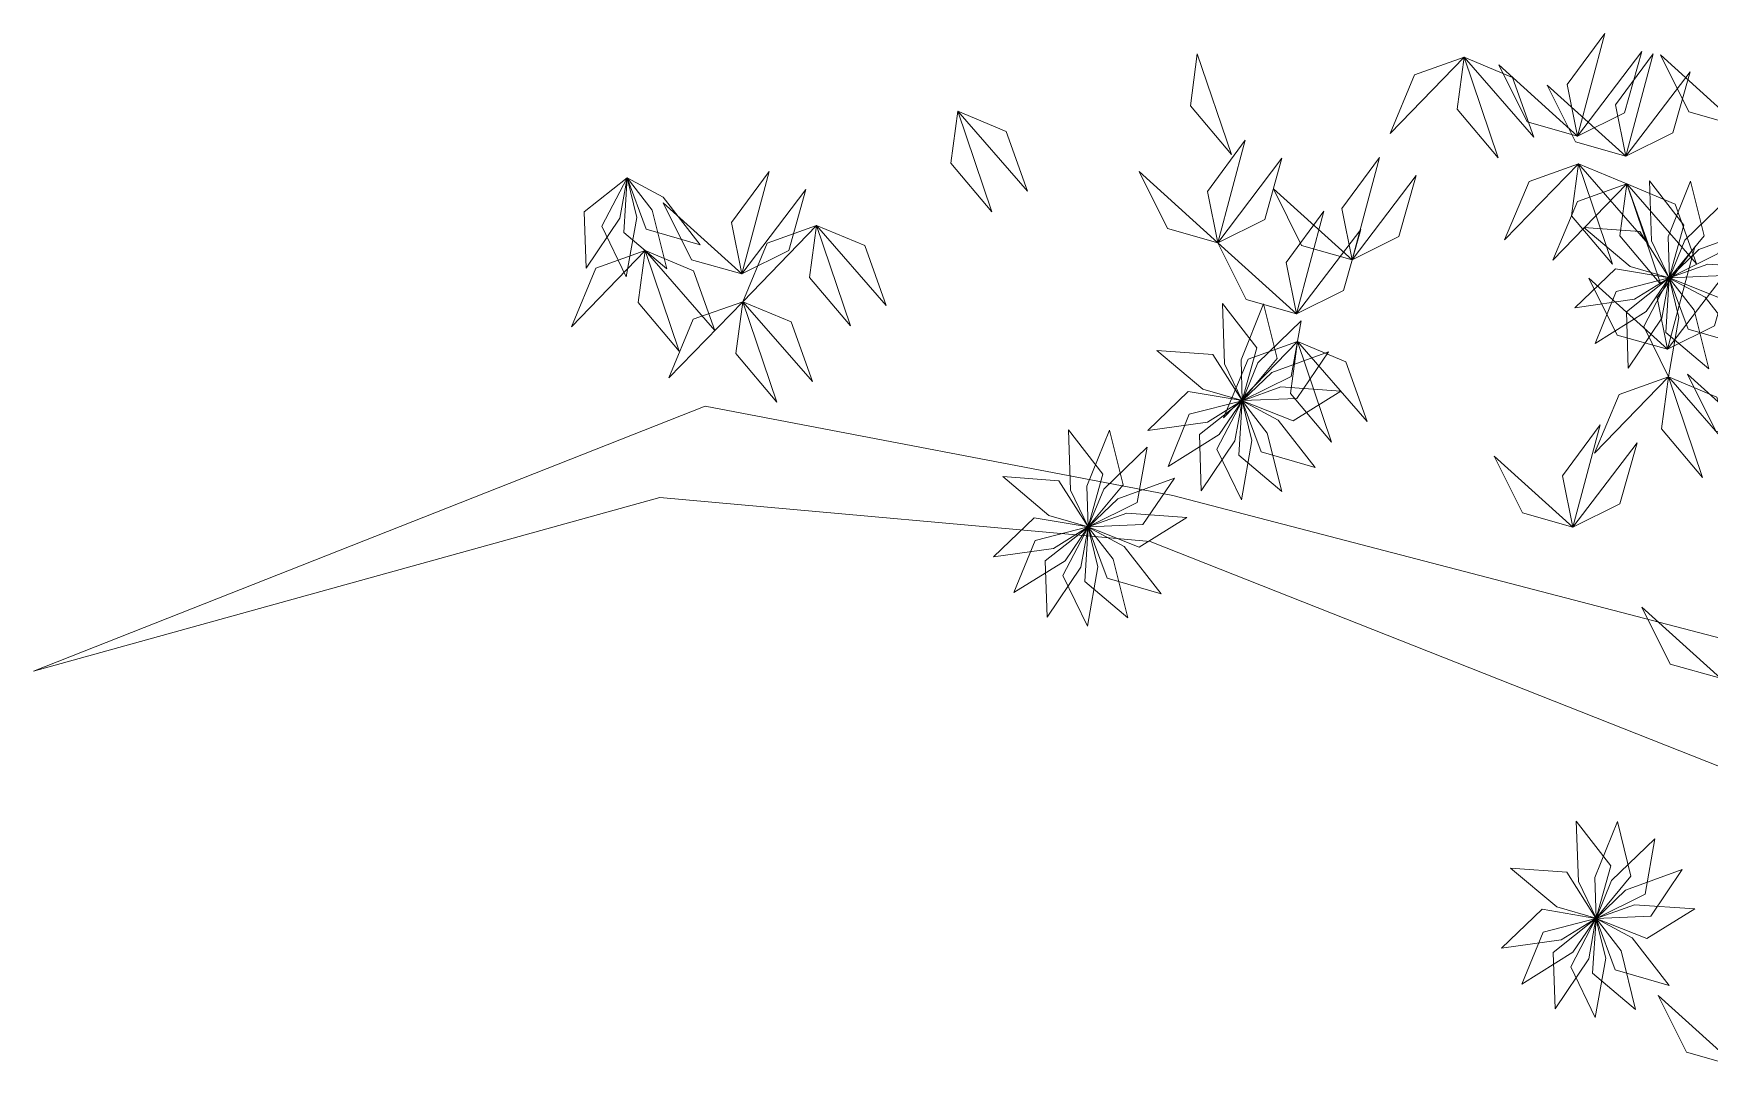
# Model space of a CAD drawing. Header units: inches. Extents: x -173 to 14008, y -3334 to 10368.
# Drawn here: x 12093.5 to 12188.2, y 605.7 to 664.1 of the extents above; entities that cross this region are included whole.
import ezdxf

# ---------------------------------------------------------------- set-up
doc = ezdxf.new("R2010")
doc.units = ezdxf.units.IN
doc.header["$MEASUREMENT"] = 0
doc.layers.add('ARREDAMENTO', color=8, linetype='Continuous', lineweight=18)

msp = doc.modelspace()

# ---------------------------------------------------------------- linework, layer by layer
at = {"layer": 'ARREDAMENTO', "lineweight": 0}
for points in [[(12180.772, 658.314), (12180.187, 661.22), (12182.314, 664.11), (12180.772, 658.314)], [(12159.27, 662.956), (12158.88, 660.018), (12161.196, 657.276), (12159.27, 662.956)], [(12174.353, 662.767), (12171.561, 661.772), (12170.179, 658.46), (12174.353, 662.767)], [(12174.353, 662.767), (12173.964, 659.829), (12176.279, 657.087), (12174.353, 662.767)], [(12174.353, 662.767), (12177.089, 661.626), (12178.295, 658.246), (12174.353, 662.767)], [(12180.772, 658.314), (12183.425, 659.635), (12184.402, 663.088), (12180.772, 658.314)], [(12183.508, 657.173), (12182.923, 660.079), (12185.05, 662.969), (12183.508, 657.173)], [(12189.923, 658.878), (12187.071, 659.684), (12185.471, 662.897), (12189.923, 658.878)], [(12180.772, 658.314), (12177.919, 659.121), (12176.32, 662.333), (12180.772, 658.314)], [(12183.508, 657.173), (12186.162, 658.494), (12187.139, 661.947), (12183.508, 657.173)], [(12183.508, 657.173), (12180.655, 657.98), (12179.056, 661.192), (12183.508, 657.173)], [(12145.719, 659.715), (12145.329, 656.776), (12147.645, 654.035), (12145.719, 659.715)], [(12145.719, 659.715), (12148.455, 658.574), (12149.66, 655.194), (12145.719, 659.715)], [(12160.428, 652.282), (12159.843, 655.188), (12161.97, 658.078), (12160.428, 652.282)], [(12160.428, 652.282), (12163.082, 653.603), (12164.059, 657.056), (12160.428, 652.282)], [(12168.022, 651.311), (12167.437, 654.217), (12169.565, 657.107), (12168.022, 651.311)], [(12124.703, 650.853), (12126.608, 653.679), (12127.017, 655.949), (12124.599, 654.033), (12124.703, 650.853)], [(12126.978, 650.35), (12127.57, 653.706), (12127.02, 655.946), (12125.591, 653.213), (12126.978, 650.35)], [(12129.262, 650.816), (12128.437, 654.123), (12127.023, 655.945), (12126.829, 652.867), (12129.262, 650.816)], [(12131.158, 652.17), (12129.06, 654.856), (12127.027, 655.946), (12128.102, 653.055), (12131.158, 652.17)], [(12133.507, 650.517), (12132.922, 653.424), (12135.05, 656.314), (12133.507, 650.517)], [(12160.428, 652.282), (12157.575, 653.089), (12155.976, 656.301), (12160.428, 652.282)], [(12168.022, 651.311), (12170.676, 652.632), (12171.653, 656.085), (12168.022, 651.311)], [(12180.824, 656.747), (12178.032, 655.752), (12176.65, 652.44), (12180.824, 656.747)], [(12180.824, 656.747), (12180.434, 653.809), (12182.75, 651.067), (12180.824, 656.747)], [(12180.824, 656.747), (12183.56, 655.606), (12184.765, 652.226), (12180.824, 656.747)], [(12133.507, 650.517), (12136.161, 651.839), (12137.138, 655.292), (12133.507, 650.517)], [(12168.022, 651.311), (12165.17, 652.118), (12163.57, 655.33), (12168.022, 651.311)], [(12183.56, 655.606), (12180.768, 654.611), (12179.386, 651.299), (12183.56, 655.606)], [(12183.56, 655.606), (12183.17, 652.668), (12185.486, 649.926), (12183.56, 655.606)], [(12183.56, 655.606), (12186.296, 654.465), (12187.502, 651.085), (12183.56, 655.606)], [(12184.841, 655.788), (12184.96, 652.382), (12185.964, 650.305), (12186.794, 653.276), (12184.841, 655.788)], [(12187.172, 655.77), (12185.895, 652.609), (12185.968, 650.304), (12187.934, 652.68), (12187.172, 655.77)], [(12133.507, 650.517), (12130.655, 651.324), (12129.055, 654.537), (12133.507, 650.517)], [(12164.88, 648.263), (12164.295, 651.169), (12166.422, 654.059), (12164.88, 648.263)], [(12189.293, 654.804), (12186.842, 652.436), (12185.97, 650.301), (12188.733, 651.672), (12189.293, 654.804)], [(12137.733, 653.258), (12134.941, 652.262), (12133.559, 648.95), (12137.733, 653.258)], [(12137.733, 653.258), (12137.344, 650.319), (12139.659, 647.578), (12137.733, 653.258)], [(12137.733, 653.258), (12140.469, 652.117), (12141.675, 648.737), (12137.733, 653.258)], [(12181.131, 653.139), (12183.742, 650.948), (12185.957, 650.304), (12184.305, 652.909), (12181.131, 653.139)], [(12164.88, 648.263), (12162.027, 649.07), (12160.428, 652.282), (12164.88, 648.263)], [(12164.88, 648.263), (12167.534, 649.584), (12168.511, 653.037), (12164.88, 648.263)], [(12190.839, 653.06), (12187.636, 651.894), (12185.971, 650.297), (12189.053, 650.426), (12190.839, 653.06)], [(12128.046, 651.841), (12125.253, 650.846), (12123.872, 647.534), (12128.046, 651.841)], [(12128.046, 651.841), (12127.656, 648.903), (12129.972, 646.161), (12128.046, 651.841)], [(12128.046, 651.841), (12130.782, 650.7), (12131.987, 647.32), (12128.046, 651.841)], [(12185.864, 646.259), (12185.279, 649.165), (12187.406, 652.055), (12185.864, 646.259)], [(12180.617, 648.608), (12183.993, 649.083), (12185.953, 650.298), (12182.912, 650.813), (12180.617, 648.608)], [(12185.864, 646.259), (12183.011, 647.066), (12181.412, 650.278), (12185.864, 646.259)], [(12181.766, 646.58), (12184.657, 648.387), (12185.953, 650.295), (12182.966, 649.528), (12181.766, 646.58)], [(12183.641, 645.195), (12185.546, 648.021), (12185.955, 650.291), (12183.538, 648.375), (12183.641, 645.195)], [(12185.916, 644.692), (12186.508, 648.049), (12185.958, 650.289), (12184.529, 647.555), (12185.916, 644.692)], [(12188.2, 645.158), (12187.375, 648.465), (12185.961, 650.288), (12185.768, 647.209), (12188.2, 645.158)], [(12185.864, 646.259), (12188.518, 647.58), (12189.495, 651.033), (12185.864, 646.259)], [(12190.097, 646.513), (12187.998, 649.198), (12185.965, 650.288), (12187.04, 647.397), (12190.097, 646.513)], [(12191.541, 650.837), (12188.141, 651.075), (12185.97, 650.293), (12188.838, 649.158), (12191.541, 650.837)], [(12133.559, 648.95), (12130.767, 647.955), (12129.386, 644.643), (12133.559, 648.95)], [(12133.559, 648.95), (12133.17, 646.012), (12135.485, 643.27), (12133.559, 648.95)], [(12133.559, 648.95), (12136.296, 647.81), (12137.501, 644.429), (12133.559, 648.95)], [(12160.689, 648.845), (12160.808, 645.439), (12161.812, 643.362), (12162.641, 646.333), (12160.689, 648.845)], [(12163.019, 648.826), (12161.743, 645.666), (12161.815, 643.36), (12163.781, 645.737), (12163.019, 648.826)], [(12165.141, 647.861), (12162.689, 645.493), (12161.817, 643.357), (12164.58, 644.729), (12165.141, 647.861)], [(12164.932, 646.696), (12162.14, 645.701), (12160.758, 642.389), (12164.932, 646.696)], [(12164.932, 646.696), (12164.543, 643.757), (12166.858, 641.016), (12164.932, 646.696)], [(12164.932, 646.696), (12167.668, 645.555), (12168.874, 642.175), (12164.932, 646.696)], [(12156.978, 646.195), (12159.589, 644.004), (12161.805, 643.361), (12160.152, 645.965), (12156.978, 646.195)], [(12166.686, 646.116), (12163.483, 644.95), (12161.818, 643.354), (12164.9, 643.483), (12166.686, 646.116)], [(12185.916, 644.692), (12183.124, 643.697), (12181.742, 640.385), (12185.916, 644.692)], [(12185.916, 644.692), (12185.527, 641.753), (12187.842, 639.012), (12185.916, 644.692)], [(12185.916, 644.692), (12188.652, 643.551), (12189.858, 640.171), (12185.916, 644.692)], [(12191.443, 640.83), (12188.591, 641.636), (12186.991, 644.849), (12191.443, 640.83)], [(12156.465, 641.665), (12159.84, 642.139), (12161.801, 643.355), (12158.759, 643.869), (12156.465, 641.665)], [(12167.388, 643.894), (12163.988, 644.131), (12161.818, 643.35), (12164.686, 642.214), (12167.388, 643.894)], [(12157.614, 639.637), (12160.504, 641.443), (12161.801, 643.351), (12158.813, 642.584), (12157.614, 639.637)], [(12159.488, 638.252), (12161.394, 641.078), (12161.802, 643.348), (12159.385, 641.432), (12159.488, 638.252)], [(12161.764, 637.749), (12162.355, 641.105), (12161.805, 643.345), (12160.376, 640.612), (12161.764, 637.749)], [(12164.047, 638.215), (12163.223, 641.522), (12161.809, 643.344), (12161.615, 640.266), (12164.047, 638.215)], [(12165.944, 639.569), (12163.845, 642.255), (12161.812, 643.345), (12162.887, 640.454), (12165.944, 639.569)], [(12151.977, 641.708), (12152.096, 638.302), (12153.1, 636.225), (12153.93, 639.196), (12151.977, 641.708)], [(12180.51, 636.198), (12179.925, 639.104), (12182.052, 641.994), (12180.51, 636.198)], [(12154.308, 641.689), (12153.031, 638.529), (12153.103, 636.223), (12155.07, 638.6), (12154.308, 641.689)], [(12180.51, 636.198), (12183.164, 637.519), (12184.141, 640.972), (12180.51, 636.198)], [(12156.429, 640.724), (12153.977, 638.356), (12153.106, 636.22), (12155.869, 637.591), (12156.429, 640.724)], [(12180.51, 636.198), (12177.657, 637.004), (12176.058, 640.217), (12180.51, 636.198)], [(12148.267, 639.058), (12150.878, 636.867), (12153.093, 636.224), (12151.44, 638.828), (12148.267, 639.058)], [(12157.974, 638.979), (12154.772, 637.813), (12153.107, 636.217), (12156.188, 636.345), (12157.974, 638.979)], [(12158.676, 636.757), (12155.276, 636.994), (12153.106, 636.213), (12155.974, 635.077), (12158.676, 636.757)], [(12147.753, 634.528), (12151.128, 635.002), (12153.089, 636.218), (12150.048, 636.732), (12147.753, 634.528)], [(12148.902, 632.5), (12151.792, 634.306), (12153.089, 636.214), (12150.101, 635.447), (12148.902, 632.5)], [(12150.776, 631.115), (12152.682, 633.94), (12153.091, 636.211), (12150.673, 634.295), (12150.776, 631.115)], [(12153.052, 630.611), (12153.644, 633.968), (12153.094, 636.208), (12151.664, 633.475), (12153.052, 630.611)], [(12155.336, 631.077), (12154.511, 634.385), (12153.097, 636.207), (12152.903, 633.129), (12155.336, 631.077)], [(12157.232, 632.432), (12155.134, 635.118), (12153.101, 636.208), (12154.176, 633.317), (12157.232, 632.432)], [(12188.858, 627.658), (12186.005, 628.465), (12184.405, 631.677), (12188.858, 627.658)], [(12180.7, 619.572), (12180.82, 616.165), (12181.823, 614.089), (12182.653, 617.059), (12180.7, 619.572)], [(12183.031, 619.553), (12181.754, 616.392), (12181.827, 614.087), (12183.793, 616.463), (12183.031, 619.553)], [(12185.152, 618.587), (12182.701, 616.22), (12181.829, 614.084), (12184.592, 615.455), (12185.152, 618.587)], [(12176.99, 616.922), (12179.601, 614.731), (12181.816, 614.088), (12180.164, 616.692), (12176.99, 616.922)], [(12186.698, 616.843), (12183.495, 615.677), (12181.83, 614.08), (12184.912, 614.209), (12186.698, 616.843)], [(12176.477, 612.391), (12179.852, 612.866), (12181.812, 614.081), (12178.771, 614.596), (12176.477, 612.391)], [(12187.4, 614.62), (12184, 614.858), (12181.829, 614.077), (12184.697, 612.941), (12187.4, 614.62)], [(12177.625, 610.364), (12180.516, 612.17), (12181.812, 614.078), (12178.825, 613.311), (12177.625, 610.364)], [(12179.5, 608.978), (12181.406, 611.804), (12181.814, 614.074), (12179.397, 612.159), (12179.5, 608.978)], [(12181.775, 608.475), (12182.367, 611.832), (12181.817, 614.072), (12180.388, 611.339), (12181.775, 608.475)], [(12184.059, 608.941), (12183.234, 612.248), (12181.821, 614.071), (12181.627, 610.993), (12184.059, 608.941)], [(12185.956, 610.296), (12183.857, 612.982), (12181.824, 614.072), (12182.899, 611.18), (12185.956, 610.296)], [(12189.789, 605.711), (12186.936, 606.518), (12185.337, 609.73), (12189.789, 605.711)]]:
    msp.add_lwpolyline(points, dxfattribs=at)
at = {"layer": 'ARREDAMENTO', "linetype": 'Continuous', "lineweight": 0}
msp.add_lwpolyline([(12192.098, 629.087), (12157.891, 637.983), (12131.436, 643.039), (12093.451, 628.064), (12128.877, 637.871), (12156.611, 635.399), (12188.899, 622.627)], dxfattribs=at)

doc.saveas('drawing.dxf')
